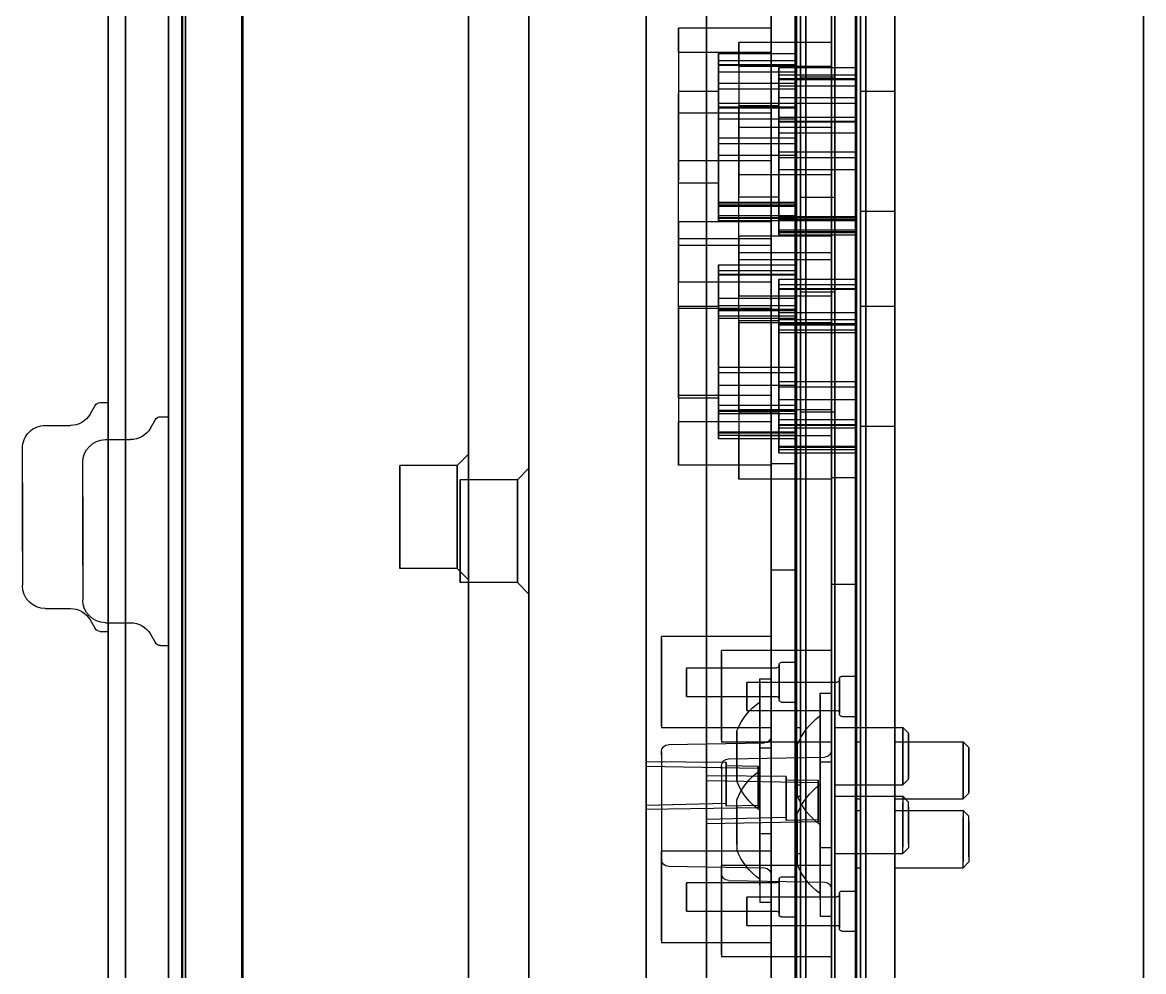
# Model space of a CAD drawing. Header units: millimetres. Extents: x -69706 to 52883, y -6882 to 68885.
# Drawn here: x 7132.7 to 7230.7, y 26182.9 to 26265.9 of the extents above; entities that cross this region are included whole.
import ezdxf

# ---------------------------------------------------------------- set-up
doc = ezdxf.new("R2010")
doc.units = ezdxf.units.MM
doc.layers.add('ac-SB', color=7, linetype='Continuous', lineweight=13)

# ---------------------------------------------------------------- blocks, each defined once
blk = doc.blocks.new('A$C15852BBE')
at = {"layer": 'ac-SB', "lineweight": -3}
for p, q in [((6002.31, 839.098), (6002.31, 1129.098)), ((6002.31, 1129.098), (6002.31, 839.098)), ((6007.577, 837.859), (6007.577, 1127.859)), ((6007.577, 1127.859), (6007.577, 837.859)), ((6027.31, 1124.098), (6027.31, 885.103)), ((6033.81, 885.103), (6033.81, 1124.098)), ((6032.31, 1123.348), (6032.31, 844.848)), ((6032.31, 844.848), (6032.31, 1123.348)), ((6032.577, 1122.859), (6032.577, 883.864)), ((6037.577, 1122.109), (6037.577, 843.609)), ((6037.577, 843.609), (6037.577, 1122.109)), ((6039.077, 883.864), (6039.077, 1122.859)), ((6032.31, 1120.237), (6032.31, 866.198)), ((6037.577, 1118.998), (6037.577, 864.959)), ((6027.31, 1111.032), (6027.31, 857.163)), ((6027.31, 857.163), (6027.31, 1111.032)), ((6033.81, 857.163), (6033.81, 1111.032)), ((6033.81, 1111.032), (6033.81, 857.163)), ((6032.577, 1109.794), (6032.577, 855.924)), ((6032.577, 855.924), (6032.577, 1109.794)), ((6039.077, 855.924), (6039.077, 1109.794)), ((6039.077, 1109.794), (6039.077, 855.924)), ((5970.31, 1101.598), (5970.31, 872.349)), ((5973.31, 1101.598), (5973.31, 872.349)), ((5973.66, 872.349), (5973.66, 1101.598)), ((5975.86, 872.349), (5975.86, 1101.598)), ((6032.31, 847.959), (6032.31, 1101.997)), ((5986.79, 1101.098), (5986.79, 867.098)), ((5986.79, 867.098), (5986.79, 1101.098)), ((6037.577, 846.72), (6037.577, 1100.759)), ((5975.577, 1100.359), (5975.577, 871.11)), ((5978.577, 1100.359), (5978.577, 871.11)), ((5978.927, 871.11), (5978.927, 1100.359)), ((5981.127, 871.11), (5981.127, 1100.359)), ((5992.057, 1099.859), (5992.057, 865.859)), ((5992.057, 865.859), (5992.057, 1099.859)), ((6002.31, 1100.404), (6002.31, 1010.561)), ((6002.31, 1010.561), (6002.31, 1100.404)), ((6027.31, 1100.404), (6027.31, 1010.561)), ((6027.31, 1010.561), (6027.31, 1100.404)), ((6007.577, 1099.165), (6007.577, 1009.322)), ((6007.577, 1009.322), (6007.577, 1099.165)), ((6032.577, 1099.165), (6032.577, 1009.322)), ((6032.577, 1009.322), (6032.577, 1099.165)), ((5970.31, 866.598), (5970.31, 1095.847)), ((5973.31, 866.598), (5973.31, 1095.847)), ((5973.66, 1095.847), (5973.66, 866.598)), ((5975.86, 1095.847), (5975.86, 866.598)), ((5975.577, 865.359), (5975.577, 1094.608)), ((5978.577, 865.359), (5978.577, 1094.608)), ((5978.927, 1094.608), (5978.927, 865.359)), ((5981.127, 1094.608), (5981.127, 865.359)), ((6027.31, 844.098), (6027.31, 1083.093)), ((6033.81, 1083.093), (6033.81, 844.098)), ((5970.31, 892.002), (5970.31, 1081.096)), ((6032.577, 842.859), (6032.577, 1081.854)), ((6039.077, 1081.854), (6039.077, 842.859)), ((5948.577, 1079.559), (5948.577, 890.892)), ((5975.577, 890.763), (5975.577, 1079.857)), ((5973.31, 1078.845), (5973.31, 893.988)), ((5973.66, 1078.098), (5973.66, 894.699)), ((5975.86, 1078.723), (5975.86, 894.104)), ((5972.842, 894.794), (5972.842, 1077.998)), ((5973.76, 894.794), (5973.76, 1077.998)), ((5978.577, 1077.606), (5978.577, 892.749)), ((5981.127, 1077.484), (5981.127, 892.865)), ((5948.577, 1076.759), (5948.577, 888.959)), ((5948.577, 888.959), (5948.577, 1076.759)), ((5970.31, 1076.194), (5970.31, 887.099)), ((5978.109, 893.555), (5978.109, 1076.759)), ((5978.927, 1076.859), (5978.927, 893.46)), ((5979.027, 893.555), (5979.027, 1076.759)), ((5948.577, 886.159), (5948.577, 1074.826)), ((5973.31, 889.351), (5973.31, 1074.207)), ((5975.577, 1074.955), (5975.577, 885.86)), ((5975.86, 889.473), (5975.86, 1074.092)), ((5986.79, 1074.092), (5986.79, 1009.677)), ((5972.842, 1073.402), (5972.842, 890.198)), ((5973.66, 890.098), (5973.66, 1073.497)), ((5973.76, 1073.402), (5973.76, 890.198)), ((5978.109, 1072.163), (5978.109, 888.959)), ((5978.577, 888.112), (5978.577, 1072.968)), ((5978.927, 888.859), (5978.927, 1072.258)), ((5979.027, 1072.163), (5979.027, 888.959)), ((5981.127, 888.234), (5981.127, 1072.853)), ((5992.057, 1072.853), (5992.057, 1008.438)), ((5986.79, 894.104), (5986.79, 1067.111)), ((5992.057, 892.865), (5992.057, 1065.872)), ((6027.31, 917.411), (6027.31, 1050.785)), ((6027.31, 1050.785), (6027.31, 917.411)), ((6027.385, 1050.603), (6027.385, 917.593)), ((6027.385, 917.593), (6027.385, 1050.603)), ((6032.577, 916.172), (6032.577, 1049.546)), ((6032.577, 1049.546), (6032.577, 916.172)), ((6032.652, 1049.364), (6032.652, 916.354)), ((6032.652, 916.354), (6032.652, 1049.364)), ((5970.31, 1011.761), (5970.31, 1029.88)), ((5970.31, 1011.761), (5970.31, 1029.88)), ((5975.577, 1010.522), (5975.577, 1028.641)), ((5975.577, 1010.522), (5975.577, 1028.641)), ((5970.31, 1027.816), (5970.31, 995.275)), ((5970.31, 1027.816), (5970.31, 995.275)), ((5975.577, 1026.577), (5975.577, 994.036)), ((5975.577, 1026.577), (5975.577, 994.036)), ((5975.86, 1021.31), (5975.86, 1013.505)), ((5975.86, 1021.31), (5985.46, 1021.31)), ((5985.46, 1013.505), (5985.46, 1021.31)), ((5975.86, 1013.31), (5975.86, 1021.114)), ((5985.46, 1021.114), (5985.46, 1013.31)), ((5973.66, 1019.26), (5973.66, 1015.455)), ((5973.66, 1019.225), (5973.66, 1019.164)), ((5981.127, 1020.071), (5981.127, 1012.266)), ((5981.127, 1020.071), (5990.727, 1020.071)), ((5981.127, 1012.071), (5981.127, 1019.875)), ((5990.727, 1012.266), (5990.727, 1020.071)), ((5990.727, 1019.875), (5990.727, 1012.071)), ((5973.66, 1015.36), (5973.66, 1019.164)), ((5974.96, 1019.06), (5973.86, 1019.06)), ((5975.16, 1018.86), (5975.16, 1015.835)), ((5975.16, 1018.844), (5975.16, 1018.784)), ((5975.16, 1015.76), (5975.16, 1018.784)), ((5975.16, 1018.76), (5975.16, 1015.93)), ((5975.16, 1018.745), (5975.16, 1018.689)), ((5975.16, 1015.86), (5975.16, 1018.689)), ((5975.166, 1015.884), (5975.166, 1018.808)), ((5975.166, 1018.793), (5975.166, 1018.735)), ((5975.166, 1018.735), (5975.166, 1015.811)), ((5983.26, 1018.56), (5975.36, 1018.56)), ((5983.26, 1018.56), (5983.26, 1016.121)), ((5983.26, 1016.06), (5983.26, 1018.498)), ((5975.86, 1005.736), (5975.86, 1017.764)), ((5976.86, 1017.764), (5975.86, 1017.764)), ((5976.86, 1005.736), (5976.86, 1017.764)), ((5978.927, 1018.021), (5978.927, 1014.216)), ((5978.927, 1017.986), (5978.927, 1017.925)), ((5978.927, 1014.121), (5978.927, 1017.925)), ((5980.227, 1017.821), (5979.127, 1017.821)), ((5980.427, 1017.621), (5980.427, 1014.596)), ((5980.427, 1017.606), (5980.427, 1017.545)), ((5980.427, 1014.521), (5980.427, 1017.545)), ((5980.427, 1017.521), (5980.427, 1014.692)), ((5980.427, 1017.507), (5980.427, 1017.45)), ((5980.427, 1014.621), (5980.427, 1017.45)), ((5980.433, 1014.645), (5980.433, 1017.569)), ((5980.433, 1017.555), (5980.433, 1017.496)), ((5980.433, 1017.496), (5980.433, 1014.572)), ((5988.527, 1017.321), (5980.627, 1017.321)), ((5988.527, 1017.321), (5988.527, 1014.882)), ((5988.527, 1014.821), (5988.527, 1017.259)), ((5975.86, 1016.291), (5975.86, 1013.478)), ((5976.86, 1016.291), (5976.86, 1004.264)), ((5981.127, 1004.497), (5981.127, 1016.525)), ((5982.127, 1016.525), (5981.127, 1016.525)), ((5982.127, 1004.497), (5982.127, 1016.525)), ((5973.66, 1015.455), (5973.66, 1015.394)), ((5974.96, 1015.56), (5973.86, 1015.56)), ((5975.16, 1015.93), (5975.16, 1015.874)), ((5975.16, 1015.835), (5975.16, 1015.775)), ((5983.26, 1016.06), (5975.36, 1016.06)), ((5975.86, 1015.381), (5975.86, 1013.619)), ((5976.86, 1015.764), (5976.86, 1007.3)), ((5975.86, 1003.618), (5975.86, 1014.396)), ((5984.871, 1014.634), (5976.45, 1014.781)), ((5976.86, 1006.264), (5976.86, 1014.727)), ((5980.227, 1014.321), (5979.127, 1014.321)), ((5980.427, 1014.692), (5980.427, 1014.635)), ((5980.427, 1014.596), (5980.427, 1014.536)), ((5988.527, 1014.821), (5980.627, 1014.821)), ((5981.127, 1015.052), (5981.127, 1012.239)), ((5982.127, 1015.052), (5982.127, 1003.025)), ((5982.127, 1014.525), (5982.127, 1006.061)), ((5963.86, 1013.014), (5964.36, 1013.514)), ((5964.36, 1013.514), (5964.36, 1009.059)), ((5970.31, 1013.514), (5964.36, 1013.514)), ((5970.31, 1013.514), (5970.31, 1009.059)), ((5973.31, 1013.514), (5973.31, 1009.059)), ((5973.66, 1013.514), (5973.31, 1013.514)), ((5973.66, 1009.059), (5973.66, 1013.514)), ((5975.86, 1013.478), (5975.86, 1013.619)), ((5975.86, 1013.351), (5975.86, 1013.478)), ((5975.86, 1013.478), (5975.86, 1013.437)), ((5975.86, 1013.437), (5975.86, 1013.395)), ((5975.86, 1013.395), (5975.86, 1013.354)), ((5975.86, 1013.354), (5975.86, 1005.897)), ((5978.927, 1014.216), (5978.927, 1014.155)), ((5981.127, 1014.142), (5981.127, 1012.38)), ((5990.138, 1013.395), (5981.717, 1013.542)), ((5982.127, 1005.025), (5982.127, 1013.488)), ((5985.46, 1014.034), (5985.46, 1013.818)), ((5985.46, 1004.639), (5985.46, 1013.929)), ((5985.46, 1004.882), (5985.46, 1013.818)), ((5963.86, 1009.45), (5963.86, 1013.014)), ((5963.86, 1012.577), (5963.86, 1009.014)), ((5964.36, 1008.514), (5964.36, 1012.968)), ((5970.31, 1008.514), (5970.31, 1012.968)), ((5973.31, 1008.514), (5973.31, 1012.968)), ((5973.66, 1012.968), (5973.66, 1008.514)), ((5975.86, 1013.31), (5985.46, 1013.31)), ((5978.86, 1009.294), (5978.86, 1013.213)), ((5978.86, 1012.733), (5978.86, 1008.815)), ((5981.127, 1002.379), (5981.127, 1013.157)), ((5981.127, 1012.239), (5981.127, 1012.38)), ((5990.727, 1012.795), (5990.727, 1012.579)), ((5990.727, 1003.4), (5990.727, 1012.69)), ((5990.727, 1003.643), (5990.727, 1012.579)), ((5969.127, 1011.775), (5969.627, 1012.275)), ((5969.127, 1008.211), (5969.127, 1011.775)), ((5969.627, 1012.275), (5969.627, 1007.82)), ((5975.577, 1012.275), (5969.627, 1012.275)), ((5969.627, 1007.275), (5969.627, 1011.729)), ((5970.31, 992.512), (5970.31, 1011.761)), ((5970.31, 992.512), (5970.31, 1011.761)), ((5975.577, 1012.275), (5975.577, 1007.82)), ((5975.577, 1007.275), (5975.577, 1011.729)), ((5975.86, 998.424), (5975.86, 1011.754)), ((5976.86, 1011.754), (5975.86, 1011.754)), ((5975.86, 1011.585), (5975.86, 998.254)), ((5976.86, 998.424), (5976.86, 1011.754)), ((5976.86, 1011.585), (5976.86, 998.254)), ((5978.577, 1012.275), (5978.577, 1007.82)), ((5978.927, 1012.275), (5978.577, 1012.275)), ((5978.577, 1007.275), (5978.577, 1011.729)), ((5978.927, 1007.82), (5978.927, 1012.275)), ((5978.927, 1011.729), (5978.927, 1007.275)), ((5981.127, 1012.112), (5981.127, 1012.239)), ((5981.127, 1012.239), (5981.127, 1012.198)), ((5981.127, 1012.198), (5981.127, 1012.156)), ((5981.127, 1012.156), (5981.127, 1012.115)), ((5981.127, 1012.115), (5981.127, 1004.659)), ((5981.127, 1012.071), (5990.727, 1012.071)), ((5984.127, 1008.056), (5984.127, 1011.974)), ((5984.127, 1011.494), (5984.127, 1007.576)), ((5969.127, 1011.338), (5969.127, 1007.775)), ((5975.577, 991.274), (5975.577, 1010.522)), ((5975.577, 991.274), (5975.577, 1010.522)), ((5981.127, 997.185), (5981.127, 1010.515)), ((5982.127, 1010.515), (5981.127, 1010.515)), ((5982.127, 997.185), (5982.127, 1010.515)), ((6002.31, 998.843), (6002.31, 1010.561)), ((6002.31, 1010.561), (6002.31, 998.843)), ((6027.31, 998.843), (6027.31, 1010.561)), ((6027.31, 1010.561), (6027.31, 998.843)), ((5976.86, 1009.754), (5976.86, 1000.373)), ((5976.86, 1000.254), (5976.86, 1009.635)), ((5977.01, 1009.512), (5986.79, 1009.677)), ((5977.01, 1009.331), (5977.01, 1009.513)), ((5977.01, 1009.513), (5977.01, 1006.059)), ((5981.127, 1010.346), (5981.127, 997.015)), ((5982.127, 1010.346), (5982.127, 997.015)), ((5986.79, 1009.677), (5986.79, 1009.28)), ((5963.86, 1009.014), (5964.36, 1008.514)), ((5970.31, 1008.514), (5964.36, 1008.514)), ((5973.66, 1008.514), (5973.31, 1008.514)), ((5977.01, 1009.331), (5979.81, 1009.378)), ((5977.01, 1005.878), (5977.01, 1009.331)), ((5979.81, 1009.378), (5979.81, 1009.102)), ((5979.81, 1005.83), (5979.81, 1009.378)), ((5986.79, 1009.28), (5979.81, 1009.102)), ((5979.81, 1009.102), (5979.81, 1005.554)), ((5982.127, 1008.515), (5982.127, 999.134)), ((5982.277, 1008.273), (5992.057, 1008.439)), ((5986.79, 1009.28), (5986.79, 1005.496)), ((5992.057, 1008.438), (5992.057, 1008.042)), ((6007.577, 997.604), (6007.577, 1009.322)), ((6007.577, 1009.322), (6007.577, 997.604)), ((6032.577, 997.604), (6032.577, 1009.322)), ((6032.577, 1009.322), (6032.577, 997.604)), ((5963.86, 1007.004), (5964.36, 1007.504)), ((5964.36, 1007.442), (5964.36, 1007.504)), ((5970.31, 1007.504), (5964.36, 1007.504)), ((5964.36, 1007.442), (5964.36, 1002.566)), ((5964.36, 1002.504), (5964.36, 1007.442)), ((5969.127, 1007.775), (5969.627, 1007.275)), ((5970.31, 1007.504), (5970.31, 1002.567)), ((5970.31, 1002.504), (5970.31, 1007.442)), ((5973.31, 1007.504), (5973.31, 1002.567)), ((5973.66, 1007.504), (5973.31, 1007.504)), ((5973.31, 1002.504), (5973.31, 1007.442)), ((5973.66, 1002.567), (5973.66, 1007.504)), ((5973.66, 1007.442), (5973.66, 1002.504)), ((5982.127, 999.015), (5982.127, 1008.396)), ((5982.277, 1008.092), (5982.277, 1008.274)), ((5982.277, 1008.274), (5982.277, 1004.82)), ((5982.277, 1008.092), (5985.077, 1008.139)), ((5982.277, 1004.639), (5982.277, 1008.092)), ((5985.077, 1008.139), (5985.077, 1007.863)), ((5985.077, 1004.591), (5985.077, 1008.139)), ((5992.057, 1008.042), (5985.077, 1007.863)), ((5985.077, 1007.863), (5985.077, 1004.315)), ((5992.057, 1008.042), (5992.057, 1004.258)), ((5963.86, 1007.004), (5963.86, 1006.954)), ((5963.86, 1003.052), (5963.86, 1006.954)), ((5963.86, 1006.954), (5963.86, 1003)), ((5975.577, 1007.275), (5969.627, 1007.275)), ((5978.927, 1007.275), (5978.577, 1007.275)), ((5978.86, 1002.86), (5978.86, 1007.203)), ((5978.86, 1007.148), (5978.86, 1002.805)), ((5969.127, 1005.765), (5969.627, 1006.265)), ((5969.127, 1005.765), (5969.127, 1005.715)), ((5969.127, 1001.813), (5969.127, 1005.715)), ((5969.127, 1005.715), (5969.127, 1001.761)), ((5969.627, 1006.203), (5969.627, 1006.265)), ((5975.577, 1006.265), (5969.627, 1006.265)), ((5969.627, 1006.203), (5969.627, 1001.327)), ((5969.627, 1001.265), (5969.627, 1006.203)), ((5975.577, 1006.265), (5975.577, 1001.328)), ((5975.577, 1001.265), (5975.577, 1006.203)), ((5975.86, 1005.903), (5975.86, 1005.812)), ((5975.86, 1005.897), (5975.86, 1005.869)), ((5975.86, 1005.869), (5975.86, 1005.84)), ((5975.86, 1005.84), (5975.86, 1005.812)), ((5975.86, 1005.812), (5975.86, 1004.264)), ((5975.86, 1005.812), (5975.86, 1003.253)), ((5986.79, 1005.893), (5977.01, 1006.059)), ((5977.01, 1006.059), (5977.01, 1005.878)), ((5979.81, 1005.83), (5977.01, 1005.877)), ((5978.577, 1006.265), (5978.577, 1001.328)), ((5978.927, 1006.265), (5978.577, 1006.265)), ((5978.577, 1001.265), (5978.577, 1006.203)), ((5978.927, 1001.328), (5978.927, 1006.265)), ((5978.927, 1006.203), (5978.927, 1001.265)), ((5979.81, 1005.554), (5979.81, 1005.83)), ((5979.81, 1005.554), (5986.79, 1005.496)), ((5984.127, 1001.622), (5984.127, 1005.964)), ((5984.127, 1005.909), (5984.127, 1001.566)), ((5986.79, 1005.893), (5986.79, 889.473)), ((5986.79, 1005.496), (5986.79, 1005.893)), ((5981.127, 1004.664), (5981.127, 1004.573)), ((5981.127, 1004.659), (5981.127, 1004.63)), ((5981.127, 1004.63), (5981.127, 1004.601)), ((5981.127, 1004.601), (5981.127, 1004.573)), ((5981.127, 1004.573), (5981.127, 1003.025)), ((5981.127, 1004.573), (5981.127, 1002.014)), ((5992.057, 1004.654), (5982.277, 1004.82)), ((5982.277, 1004.82), (5982.277, 1004.639)), ((5985.077, 1004.591), (5982.277, 1004.638)), ((5985.077, 1004.315), (5985.077, 1004.591)), ((5985.46, 1004.882), (5985.46, 1004.6)), ((5992.057, 1004.654), (5992.057, 888.234)), ((5992.057, 1004.258), (5992.057, 1004.654)), ((5976.86, 1004.264), (5975.86, 1004.264)), ((5975.86, 1003.457), (5975.86, 1003.618)), ((5984.871, 1004), (5976.45, 1003.853)), ((5985.077, 1004.315), (5992.057, 1004.258)), ((5990.727, 1003.643), (5990.727, 1003.361)), ((5963.86, 1003.004), (5964.36, 1002.504)), ((5982.127, 1003.025), (5981.127, 1003.025)), ((5990.138, 1002.761), (5981.717, 1002.614)), ((5970.31, 1002.504), (5964.36, 1002.504)), ((5969.127, 1001.765), (5969.627, 1001.265)), ((5973.66, 1002.504), (5973.31, 1002.504)), ((5975.86, 1002.536), (5975.86, 994.732)), ((5975.86, 1002.536), (5985.46, 1002.536)), ((5975.86, 994.536), (5975.86, 1002.34)), ((5981.127, 1002.218), (5981.127, 1002.379)), ((5985.46, 994.732), (5985.46, 1002.536)), ((5985.46, 1002.34), (5985.46, 994.536)), ((5975.577, 1001.265), (5969.627, 1001.265)), ((5978.927, 1001.265), (5978.577, 1001.265)), ((5981.127, 1001.297), (5981.127, 993.493)), ((5981.127, 1001.297), (5990.727, 1001.297)), ((5981.127, 993.297), (5981.127, 1001.101)), ((5990.727, 993.493), (5990.727, 1001.297)), ((5990.727, 1001.101), (5990.727, 993.297)), ((5973.66, 1000.486), (5973.66, 996.681)), ((5973.66, 1000.451), (5973.66, 1000.39)), ((5973.66, 996.586), (5973.66, 1000.39)), ((5974.96, 1000.286), (5973.86, 1000.286)), ((5975.16, 1000.086), (5975.16, 997.062)), ((5975.16, 1000.071), (5975.16, 1000.01)), ((5975.16, 996.986), (5975.16, 1000.01)), ((5975.16, 999.986), (5975.16, 997.157)), ((5975.16, 999.972), (5975.16, 999.915)), ((5975.16, 997.086), (5975.16, 999.915)), ((5975.166, 997.111), (5975.166, 1000.034)), ((5975.166, 1000.02), (5975.166, 999.961)), ((5975.166, 999.961), (5975.166, 997.037)), ((5983.26, 999.786), (5975.36, 999.786)), ((5983.26, 999.786), (5983.26, 997.347)), ((5983.26, 997.286), (5983.26, 999.725)), ((5978.927, 999.247), (5978.927, 995.442)), ((5978.927, 999.212), (5978.927, 999.152)), ((5978.927, 995.347), (5978.927, 999.152)), ((5980.227, 999.047), (5979.127, 999.047)), ((5980.427, 998.847), (5980.427, 995.823)), ((5980.427, 998.832), (5980.427, 998.771)), ((5980.427, 995.747), (5980.427, 998.771)), ((5980.427, 998.747), (5980.427, 995.918)), ((5980.427, 998.733), (5980.427, 998.676)), ((5980.427, 995.847), (5980.427, 998.676)), ((5980.433, 995.872), (5980.433, 998.795)), ((5980.433, 998.781), (5980.433, 998.722)), ((5980.433, 998.722), (5980.433, 995.798)), ((6002.31, 995.925), (6002.31, 998.843)), ((6002.31, 998.843), (6002.31, 995.925)), ((6027.31, 995.925), (6027.31, 998.843)), ((6027.31, 998.843), (6027.31, 995.925)), ((5976.86, 998.254), (5975.86, 998.254)), ((5988.527, 998.547), (5980.627, 998.547)), ((5988.527, 998.547), (5988.527, 996.108)), ((5988.527, 996.047), (5988.527, 998.486)), ((5973.66, 996.681), (5973.66, 996.621)), ((5974.96, 996.786), (5973.86, 996.786)), ((5975.16, 997.157), (5975.16, 997.1)), ((5975.16, 997.062), (5975.16, 997.001)), ((5983.26, 997.286), (5975.36, 997.286)), ((5982.127, 997.015), (5981.127, 997.015)), ((6007.577, 994.686), (6007.577, 997.604)), ((6007.577, 997.604), (6007.577, 994.686)), ((6032.577, 994.686), (6032.577, 997.604)), ((6032.577, 997.604), (6032.577, 994.686)), ((5980.427, 995.918), (5980.427, 995.861)), ((5980.427, 995.823), (5980.427, 995.762)), ((5988.527, 996.047), (5980.627, 996.047)), ((6002.31, 991.457), (6002.31, 995.925)), ((6002.31, 995.925), (6002.31, 991.457)), ((6027.31, 991.457), (6027.31, 995.925)), ((6027.31, 995.925), (6027.31, 991.457)), ((5970.31, 995.275), (5970.31, 975.683)), ((5970.31, 995.275), (5970.31, 975.683)), ((5978.927, 995.442), (5978.927, 995.382)), ((5980.227, 995.547), (5979.127, 995.547)), ((5975.577, 994.036), (5975.577, 974.444)), ((5975.577, 994.036), (5975.577, 974.444)), ((5975.86, 994.536), (5985.46, 994.536)), ((6007.577, 990.218), (6007.577, 994.686)), ((6007.577, 994.686), (6007.577, 990.218)), ((6032.577, 990.218), (6032.577, 994.686)), ((6032.577, 994.686), (6032.577, 990.218)), ((6033.81, 994.098), (6033.81, 979.098)), ((6033.81, 994.098), (6033.81, 979.098)), ((6034.522, 994.098), (6033.81, 994.098)), ((6034.522, 994.098), (6033.81, 994.098)), ((6035.388, 993.098), (6034.955, 993.848)), ((6035.388, 993.098), (6034.955, 993.848)), ((5981.127, 993.297), (5990.727, 993.297)), ((6039.077, 992.859), (6039.077, 977.859)), ((6039.077, 992.859), (6039.077, 977.859)), ((6039.789, 992.859), (6039.077, 992.859)), ((6039.789, 992.859), (6039.077, 992.859)), ((5970.31, 972.921), (5970.31, 992.512)), ((5970.31, 972.921), (5970.31, 992.512)), ((6039.31, 992.098), (6037.12, 992.098)), ((6039.31, 992.098), (6037.12, 992.098)), ((6040.655, 991.859), (6040.222, 992.609)), ((6040.655, 991.859), (6040.222, 992.609)), ((5975.577, 971.682), (5975.577, 991.274)), ((5975.577, 971.682), (5975.577, 991.274)), ((6002.31, 976.739), (6002.31, 991.457)), ((6002.31, 991.457), (6002.31, 976.739)), ((6027.31, 976.739), (6027.31, 991.457)), ((6027.31, 991.457), (6027.31, 976.739)), ((6044.577, 990.859), (6042.387, 990.859)), ((6044.577, 990.859), (6042.387, 990.859)), ((6007.577, 975.5), (6007.577, 990.218)), ((6007.577, 990.218), (6007.577, 975.5)), ((6032.577, 975.5), (6032.577, 990.218)), ((6032.577, 990.218), (6032.577, 975.5)), ((6041.31, 981.098), (6041.31, 990.098)), ((6041.31, 981.098), (6041.31, 990.098)), ((6002.31, 989.598), (6002.31, 978.598)), ((6002.31, 978.598), (6002.31, 989.598)), ((6002.31, 989.598), (6002.31, 978.598)), ((6002.31, 978.598), (6002.31, 989.598)), ((6003.31, 988.598), (6002.31, 989.598)), ((6003.31, 988.598), (6002.31, 989.598)), ((6003.31, 988.598), (6002.31, 989.598)), ((6003.31, 988.598), (6002.31, 989.598)), ((6033.81, 974.098), (6033.81, 989.098)), ((6033.81, 974.098), (6033.81, 989.098)), ((6046.577, 979.859), (6046.577, 988.859)), ((6046.577, 979.859), (6046.577, 988.859)), ((5973.66, 982.661), (5973.66, 988.748)), ((5973.66, 988.748), (5975.86, 988.748)), ((5975.86, 982.661), (5975.86, 988.748)), ((6003.31, 979.598), (6003.31, 988.598)), ((6003.31, 988.598), (6003.31, 979.598)), ((6003.31, 979.598), (6003.31, 988.598)), ((6003.31, 988.598), (6003.31, 979.598)), ((6003.31, 988.598), (6008.31, 988.598)), ((6003.31, 988.598), (6008.31, 988.598)), ((6003.31, 988.598), (6008.31, 988.598)), ((6003.31, 988.598), (6008.31, 988.598)), ((6007.577, 988.359), (6007.577, 977.359)), ((6007.577, 977.359), (6007.577, 988.359)), ((6007.577, 988.359), (6007.577, 977.359)), ((6007.577, 977.359), (6007.577, 988.359)), ((6008.577, 987.359), (6007.577, 988.359)), ((6008.577, 987.359), (6007.577, 988.359)), ((6008.577, 987.359), (6007.577, 988.359)), ((6008.577, 987.359), (6007.577, 988.359)), ((6008.31, 988.598), (6008.31, 979.598)), ((6008.31, 979.598), (6008.31, 988.598)), ((6008.31, 988.598), (6008.31, 979.598)), ((6008.31, 979.598), (6008.31, 988.598)), ((6039.077, 972.859), (6039.077, 987.859)), ((6039.077, 972.859), (6039.077, 987.859)), ((5978.927, 981.422), (5978.927, 987.509)), ((5978.927, 987.509), (5981.127, 987.509)), ((5981.127, 981.422), (5981.127, 987.509)), ((6008.577, 978.359), (6008.577, 987.359)), ((6008.577, 987.359), (6008.577, 978.359)), ((6008.577, 978.359), (6008.577, 987.359)), ((6008.577, 987.359), (6008.577, 978.359)), ((6008.577, 987.359), (6013.577, 987.359)), ((6008.577, 987.359), (6013.577, 987.359)), ((6008.577, 987.359), (6013.577, 987.359)), ((6008.577, 987.359), (6013.577, 987.359)), ((6013.577, 987.359), (6013.577, 978.359)), ((6013.577, 978.359), (6013.577, 987.359)), ((6013.577, 987.359), (6013.577, 978.359)), ((6013.577, 978.359), (6013.577, 987.359)), ((6041.31, 987.098), (6041.31, 978.098)), ((6041.31, 987.098), (6041.31, 978.098)), ((5973.66, 985.535), (5973.66, 979.448)), ((5975.86, 985.535), (5975.86, 979.448)), ((6046.577, 985.859), (6046.577, 976.859)), ((6046.577, 985.859), (6046.577, 976.859)), ((5978.927, 984.296), (5978.927, 978.209)), ((5981.127, 984.296), (5981.127, 978.209)), ((5973.66, 979.448), (5975.86, 979.448)), ((5975.86, 979.566), (5983.96, 979.566)), ((5975.86, 979.566), (5975.86, 973.456)), ((5975.86, 975.778), (5975.86, 979.566)), ((5983.96, 979.566), (5983.96, 975.778)), ((5983.96, 973.456), (5983.96, 979.566)), ((6003.31, 979.598), (6002.31, 978.598)), ((6003.31, 979.598), (6002.31, 978.598)), ((6003.31, 979.598), (6002.31, 978.598)), ((6003.31, 979.598), (6002.31, 978.598)), ((6003.31, 979.598), (6008.31, 979.598)), ((6003.31, 979.598), (6008.31, 979.598)), ((6003.31, 979.598), (6008.31, 979.598)), ((6003.31, 979.598), (6008.31, 979.598)), ((5978.927, 978.209), (5981.127, 978.209)), ((5981.127, 978.327), (5989.227, 978.327)), ((5981.127, 978.327), (5981.127, 972.217)), ((5981.127, 974.539), (5981.127, 978.327)), ((5989.227, 978.327), (5989.227, 974.539)), ((5989.227, 972.217), (5989.227, 978.327)), ((6008.577, 978.359), (6007.577, 977.359)), ((6008.577, 978.359), (6007.577, 977.359)), ((6008.577, 978.359), (6007.577, 977.359)), ((6008.577, 978.359), (6007.577, 977.359)), ((6008.577, 978.359), (6013.577, 978.359)), ((6008.577, 978.359), (6013.577, 978.359)), ((6008.577, 978.359), (6013.577, 978.359)), ((6008.577, 978.359), (6013.577, 978.359)), ((5973.66, 977.277), (5980.46, 977.277)), ((5973.66, 977.277), (5973.66, 976.957)), ((5973.66, 977.254), (5973.66, 972.58)), ((5980.46, 977.254), (5980.46, 972.58)), ((5980.46, 976.992), (5980.46, 977.254)), ((5973.66, 976.66), (5973.66, 976.992)), ((5980.46, 976.957), (5973.66, 976.957)), ((5973.66, 976.771), (5980.46, 976.771)), ((5973.66, 975.061), (5973.66, 976.771)), ((5973.66, 976.771), (5973.66, 976.662)), ((5980.46, 976.66), (5973.66, 976.66)), ((5980.46, 976.66), (5980.46, 976.992)), ((5980.46, 976.771), (5980.46, 976.662)), ((5980.46, 975.061), (5980.46, 976.771)), ((6002.31, 972.271), (6002.31, 976.739)), ((6002.31, 976.739), (6002.31, 972.271)), ((6027.31, 972.271), (6027.31, 976.739)), ((6027.31, 976.739), (6027.31, 972.271)), ((6039.31, 976.098), (6037.12, 976.098)), ((6039.31, 976.098), (6037.12, 976.098)), ((5970.31, 975.683), (5970.31, 956.435)), ((5970.31, 956.435), (5970.31, 975.683)), ((5975.86, 975.778), (5983.96, 975.778)), ((5975.86, 965.88), (5975.86, 975.778)), ((5978.927, 976.038), (5985.727, 976.038)), ((5978.927, 976.038), (5978.927, 975.718)), ((5978.927, 976.015), (5978.927, 971.341)), ((5978.927, 975.421), (5978.927, 975.753)), ((5985.727, 975.718), (5978.927, 975.718)), ((5978.927, 975.532), (5985.727, 975.532)), ((5978.927, 973.822), (5978.927, 975.532)), ((5978.927, 975.532), (5978.927, 975.424)), ((5985.727, 975.421), (5978.927, 975.421)), ((5983.96, 965.88), (5983.96, 975.778)), ((5985.727, 976.015), (5985.727, 971.341)), ((5985.727, 975.753), (5985.727, 976.015)), ((5985.727, 975.421), (5985.727, 975.753)), ((5985.727, 975.532), (5985.727, 975.424)), ((5985.727, 973.822), (5985.727, 975.532)), ((6007.577, 971.032), (6007.577, 975.5)), ((6007.577, 975.5), (6007.577, 971.032)), ((6032.577, 971.032), (6032.577, 975.5)), ((6032.577, 975.5), (6032.577, 971.032)), ((5970.31, 974.915), (5970.31, 968.042)), ((5973.31, 974.915), (5970.31, 974.915)), ((5973.31, 974.915), (5973.31, 968.042)), ((5980.46, 975.061), (5973.66, 975.061)), ((5973.66, 974.764), (5973.66, 975.061)), ((5973.66, 974.875), (5980.46, 974.875)), ((5973.66, 974.875), (5973.66, 974.365)), ((5973.66, 974.875), (5973.66, 974.766)), ((5980.46, 974.764), (5973.66, 974.764)), ((5973.66, 974.365), (5980.46, 974.365)), ((5973.66, 966.756), (5973.66, 974.365)), ((5975.577, 974.444), (5975.577, 955.196)), ((5975.577, 955.196), (5975.577, 974.444)), ((5980.46, 974.764), (5980.46, 975.061)), ((5980.46, 974.365), (5980.46, 974.875)), ((5980.46, 974.875), (5980.46, 974.766)), ((5980.46, 966.756), (5980.46, 974.365)), ((5981.127, 974.539), (5989.227, 974.539)), ((5981.127, 964.641), (5981.127, 974.539)), ((5989.227, 964.641), (5989.227, 974.539)), ((6035.388, 975.098), (6034.955, 974.348)), ((6035.388, 975.098), (6034.955, 974.348)), ((6044.577, 974.859), (6042.387, 974.859)), ((6044.577, 974.859), (6042.387, 974.859)), ((5975.577, 973.676), (5975.577, 966.803)), ((5978.577, 973.676), (5975.577, 973.676)), ((5983.96, 973.456), (5975.86, 973.456)), ((5975.86, 973.456), (5975.86, 963.558)), ((5978.577, 973.676), (5978.577, 966.803)), ((5985.727, 973.822), (5978.927, 973.822)), ((5978.927, 973.525), (5978.927, 973.822)), ((5978.927, 973.636), (5985.727, 973.636)), ((5978.927, 973.636), (5978.927, 973.126)), ((5978.927, 973.636), (5978.927, 973.527)), ((5985.727, 973.525), (5978.927, 973.525)), ((5980.46, 965.864), (5980.46, 973.668)), ((5983.96, 973.668), (5980.46, 973.668)), ((5980.46, 973.472), (5980.46, 965.668)), ((5983.96, 973.668), (5983.96, 965.864)), ((5983.96, 965.668), (5983.96, 973.472)), ((5983.96, 973.456), (5983.96, 963.558)), ((5985.727, 973.525), (5985.727, 973.822)), ((5985.727, 973.126), (5985.727, 973.636)), ((5985.727, 973.636), (5985.727, 973.527)), ((6034.522, 974.098), (6033.81, 974.098)), ((6034.522, 974.098), (6033.81, 974.098)), ((6040.655, 973.859), (6040.222, 973.109)), ((6040.655, 973.859), (6040.222, 973.109)), ((5970.31, 940.379), (5970.31, 972.921)), ((5970.31, 972.921), (5970.31, 940.379)), ((5980.46, 972.58), (5973.66, 972.58)), ((5973.66, 972.58), (5973.66, 971.495)), ((5978.927, 973.126), (5985.727, 973.126)), ((5978.927, 965.517), (5978.927, 973.126)), ((5980.46, 972.58), (5980.46, 971.495)), ((5989.227, 972.217), (5981.127, 972.217)), ((5981.127, 972.217), (5981.127, 962.319)), ((5985.727, 965.517), (5985.727, 973.126)), ((5985.727, 964.625), (5985.727, 972.429)), ((5989.227, 972.429), (5985.727, 972.429)), ((5985.727, 972.233), (5985.727, 964.429)), ((5989.227, 972.429), (5989.227, 964.625)), ((5989.227, 964.429), (5989.227, 972.233)), ((5989.227, 972.217), (5989.227, 962.319)), ((6002.31, 969.353), (6002.31, 972.271)), ((6002.31, 972.271), (6002.31, 969.353)), ((6027.31, 969.353), (6027.31, 972.271)), ((6027.31, 972.271), (6027.31, 969.353)), ((6039.789, 972.859), (6039.077, 972.859)), ((6039.789, 972.859), (6039.077, 972.859)), ((5970.31, 964.415), (5970.31, 971.287)), ((5973.31, 964.415), (5973.31, 971.287)), ((5973.66, 971.495), (5980.46, 971.495)), ((5973.66, 971.495), (5973.66, 971.01)), ((5975.577, 939.14), (5975.577, 971.682)), ((5975.577, 971.682), (5975.577, 939.14)), ((5985.727, 971.341), (5978.927, 971.341)), ((5978.927, 971.341), (5978.927, 970.256)), ((5980.46, 971.495), (5980.46, 971.01)), ((5985.727, 971.341), (5985.727, 970.256)), ((5980.46, 971.01), (5973.66, 971.01)), ((5973.66, 971.01), (5973.66, 966.54)), ((5978.927, 970.256), (5985.727, 970.256)), ((5978.927, 970.256), (5978.927, 969.771)), ((5980.46, 971.01), (5980.46, 966.54)), ((5985.727, 970.256), (5985.727, 969.771)), ((6007.577, 968.114), (6007.577, 971.032)), ((6007.577, 971.032), (6007.577, 968.114)), ((6032.577, 968.114), (6032.577, 971.032)), ((6032.577, 971.032), (6032.577, 968.114)), ((5975.577, 963.176), (5975.577, 970.048)), ((5978.577, 963.176), (5978.577, 970.048)), ((5985.727, 969.771), (5978.927, 969.771)), ((5978.927, 969.771), (5978.927, 965.302)), ((5985.727, 969.771), (5985.727, 965.302)), ((6002.31, 957.634), (6002.31, 969.353)), ((6002.31, 969.353), (6002.31, 957.634)), ((6027.31, 957.634), (6027.31, 969.353)), ((6027.31, 969.353), (6027.31, 957.634)), ((6007.577, 956.395), (6007.577, 968.114)), ((6007.577, 968.114), (6007.577, 956.395)), ((6032.577, 956.395), (6032.577, 968.114)), ((6032.577, 968.114), (6032.577, 956.395)), ((5973.66, 966.756), (5980.46, 966.756)), ((5973.66, 965.933), (5973.66, 966.756)), ((5973.66, 966.54), (5980.46, 966.54)), ((5973.66, 966.54), (5973.66, 966.055)), ((5980.46, 965.933), (5980.46, 966.756)), ((5980.46, 966.54), (5980.46, 966.055)), ((5980.46, 966.055), (5973.66, 966.055)), ((5973.66, 966.055), (5973.66, 964.97)), ((5973.66, 965.994), (5973.66, 965.933)), ((5980.46, 965.994), (5973.66, 965.994)), ((5973.66, 965.634), (5973.66, 965.992)), ((5980.46, 965.933), (5973.66, 965.933)), ((5973.66, 965.634), (5980.46, 965.634)), ((5973.66, 962.875), (5973.66, 965.634)), ((5975.86, 965.88), (5983.96, 965.88)), ((5975.86, 959.77), (5975.86, 965.88)), ((5978.927, 965.517), (5985.727, 965.517)), ((5978.927, 964.694), (5978.927, 965.517)), ((5978.927, 965.302), (5985.727, 965.302)), ((5978.927, 965.302), (5978.927, 964.816)), ((5980.46, 966.055), (5980.46, 964.97)), ((5980.46, 965.994), (5980.46, 965.933)), ((5980.46, 965.634), (5980.46, 965.992)), ((5983.96, 965.668), (5980.46, 965.668)), ((5980.46, 962.875), (5980.46, 965.634)), ((5983.96, 965.88), (5983.96, 959.77)), ((5985.727, 964.694), (5985.727, 965.517)), ((5985.727, 965.302), (5985.727, 964.816)), ((5973.31, 964.415), (5970.31, 964.415)), ((5980.46, 964.97), (5973.66, 964.97)), ((5973.66, 964.97), (5973.66, 962.058)), ((5985.727, 964.816), (5978.927, 964.816)), ((5978.927, 964.816), (5978.927, 963.732)), ((5978.927, 964.755), (5978.927, 964.694)), ((5985.727, 964.755), (5978.927, 964.755)), ((5978.927, 964.395), (5978.927, 964.753)), ((5985.727, 964.694), (5978.927, 964.694)), ((5978.927, 964.395), (5985.727, 964.395)), ((5978.927, 961.636), (5978.927, 964.395)), ((5980.46, 964.97), (5980.46, 962.058)), ((5981.127, 964.641), (5989.227, 964.641)), ((5981.127, 958.531), (5981.127, 964.641)), ((5985.727, 964.816), (5985.727, 963.732)), ((5985.727, 964.755), (5985.727, 964.694)), ((5985.727, 964.395), (5985.727, 964.753)), ((5989.227, 964.429), (5985.727, 964.429)), ((5985.727, 961.636), (5985.727, 964.395)), ((5989.227, 964.641), (5989.227, 958.531)), ((5975.86, 963.558), (5983.96, 963.558)), ((5975.86, 963.558), (5975.86, 959.77)), ((5985.727, 963.732), (5978.927, 963.732)), ((5978.927, 963.732), (5978.927, 960.82)), ((5983.96, 959.77), (5983.96, 963.558)), ((5985.727, 963.732), (5985.727, 960.82)), ((5973.66, 962.935), (5973.66, 962.875)), ((5980.46, 962.935), (5973.66, 962.935)), ((5973.66, 962.575), (5973.66, 962.933)), ((5980.46, 962.875), (5973.66, 962.875)), ((5973.66, 962.575), (5980.46, 962.575)), ((5973.66, 962.058), (5973.66, 962.575)), ((5978.577, 963.176), (5975.577, 963.176)), ((5980.46, 962.935), (5980.46, 962.875)), ((5980.46, 962.575), (5980.46, 962.933)), ((5980.46, 962.058), (5980.46, 962.575)), ((5980.46, 962.058), (5973.66, 962.058)), ((5978.927, 961.696), (5978.927, 961.636)), ((5985.727, 961.696), (5978.927, 961.696)), ((5978.927, 961.336), (5978.927, 961.694)), ((5985.727, 961.636), (5978.927, 961.636)), ((5981.127, 962.319), (5989.227, 962.319)), ((5981.127, 962.319), (5981.127, 958.531)), ((5985.727, 961.696), (5985.727, 961.636)), ((5985.727, 961.336), (5985.727, 961.694)), ((5989.227, 958.531), (5989.227, 962.319)), ((5978.927, 961.336), (5985.727, 961.336)), ((5978.927, 960.82), (5978.927, 961.336)), ((5985.727, 960.82), (5978.927, 960.82)), ((5985.727, 960.82), (5985.727, 961.336)), ((5975.86, 960.378), (5975.86, 958.301)), ((5975.86, 952.955), (5975.86, 960.378)), ((5975.86, 960.378), (5983.96, 960.378)), ((5975.86, 959.77), (5983.96, 959.77)), ((5983.96, 958.301), (5983.96, 960.378)), ((5983.96, 960.378), (5983.96, 952.955)), ((5981.127, 959.139), (5981.127, 957.062)), ((5981.127, 951.716), (5981.127, 959.139)), ((5981.127, 959.139), (5989.227, 959.139)), ((5981.127, 958.531), (5989.227, 958.531)), ((5989.227, 957.062), (5989.227, 959.139)), ((5989.227, 959.139), (5989.227, 951.716)), ((5973.66, 952.475), (5973.66, 958.181)), ((5973.66, 958.181), (5973.66, 958.006)), ((5980.46, 958.181), (5973.66, 958.181)), ((5973.66, 958.006), (5973.66, 957.754)), ((5973.66, 958.006), (5980.46, 958.006)), ((5973.66, 957.766), (5973.66, 957.904)), ((5973.66, 957.904), (5973.66, 956.966)), ((5980.46, 957.904), (5973.66, 957.904)), ((5980.46, 957.754), (5973.66, 957.754)), ((5975.86, 948.802), (5975.86, 958.301)), ((5975.86, 958.301), (5983.96, 958.301)), ((5980.46, 952.475), (5980.46, 958.181)), ((5980.46, 958.181), (5980.46, 958.006)), ((5980.46, 958.006), (5980.46, 957.754)), ((5980.46, 957.766), (5980.46, 957.904)), ((5980.46, 957.904), (5980.46, 956.966)), ((5983.96, 958.301), (5983.96, 948.802)), ((6002.31, 867.792), (6002.31, 957.634)), ((6002.31, 957.634), (6002.31, 867.792)), ((6027.31, 957.634), (6027.31, 867.792)), ((6027.31, 867.792), (6027.31, 957.634)), ((5973.66, 956.966), (5973.66, 956.714)), ((5973.66, 956.966), (5980.46, 956.966)), ((5973.66, 956.727), (5973.66, 956.864)), ((5973.66, 956.864), (5973.66, 956.585)), ((5980.46, 956.864), (5973.66, 956.864)), ((5980.46, 956.714), (5973.66, 956.714)), ((5973.66, 949.282), (5973.66, 956.585)), ((5980.46, 956.585), (5973.66, 956.585)), ((5978.927, 951.236), (5978.927, 956.943)), ((5978.927, 956.943), (5978.927, 956.767)), ((5985.727, 956.943), (5978.927, 956.943)), ((5978.927, 956.767), (5978.927, 956.515)), ((5978.927, 956.767), (5985.727, 956.767)), ((5978.927, 956.527), (5978.927, 956.665)), ((5978.927, 956.665), (5978.927, 955.727)), ((5985.727, 956.665), (5978.927, 956.665)), ((5985.727, 956.515), (5978.927, 956.515)), ((5980.46, 956.966), (5980.46, 956.714)), ((5980.46, 956.727), (5980.46, 956.864)), ((5980.46, 956.864), (5980.46, 956.585)), ((5980.46, 956.585), (5980.46, 949.282)), ((5981.127, 947.563), (5981.127, 957.062)), ((5981.127, 957.062), (5989.227, 957.062)), ((5985.727, 951.236), (5985.727, 956.943)), ((5985.727, 956.943), (5985.727, 956.767)), ((5985.727, 956.767), (5985.727, 956.515)), ((5985.727, 956.527), (5985.727, 956.665)), ((5985.727, 956.665), (5985.727, 955.727)), ((5989.227, 957.062), (5989.227, 947.563)), ((5970.31, 956.435), (5970.31, 938.315)), ((5970.31, 938.315), (5970.31, 956.435)), ((5970.31, 956.129), (5970.31, 949.256)), ((5973.31, 956.129), (5970.31, 956.129)), ((5973.31, 956.129), (5973.31, 949.256)), ((5978.927, 955.727), (5978.927, 955.475)), ((5978.927, 955.727), (5985.727, 955.727)), ((5978.927, 955.488), (5978.927, 955.626)), ((5978.927, 955.626), (5978.927, 955.346)), ((5985.727, 955.626), (5978.927, 955.626)), ((5985.727, 955.727), (5985.727, 955.475)), ((5985.727, 955.488), (5985.727, 955.626)), ((5985.727, 955.626), (5985.727, 955.346)), ((6007.577, 866.553), (6007.577, 956.395)), ((6007.577, 956.395), (6007.577, 866.553)), ((6032.577, 956.395), (6032.577, 866.553)), ((6032.577, 866.553), (6032.577, 956.395)), ((5975.577, 955.196), (5975.577, 937.076)), ((5975.577, 937.076), (5975.577, 955.196)), ((5975.577, 954.89), (5975.577, 948.017)), ((5978.577, 954.89), (5975.577, 954.89)), ((5978.577, 954.89), (5978.577, 948.017)), ((5985.727, 955.475), (5978.927, 955.475)), ((5978.927, 948.043), (5978.927, 955.346)), ((5985.727, 955.346), (5978.927, 955.346)), ((5980.46, 947.074), (5980.46, 954.879)), ((5983.96, 954.879), (5980.46, 954.879)), ((5980.46, 954.683), (5980.46, 946.879)), ((5983.96, 954.879), (5983.96, 947.074)), ((5983.96, 946.879), (5983.96, 954.683)), ((5985.727, 955.346), (5985.727, 948.043)), ((5985.727, 945.835), (5985.727, 953.64)), ((5989.227, 953.64), (5985.727, 953.64)), ((5989.227, 953.64), (5989.227, 945.835)), ((5975.86, 952.955), (5975.86, 943.456)), ((5975.86, 952.955), (5983.96, 952.955)), ((5983.96, 943.456), (5983.96, 952.955)), ((5985.727, 953.444), (5985.727, 945.64)), ((5989.227, 945.64), (5989.227, 953.444)), ((5970.31, 945.629), (5970.31, 952.501)), ((5973.31, 945.629), (5973.31, 952.501)), ((5973.66, 952.475), (5973.66, 951.434)), ((5980.46, 952.475), (5973.66, 952.475)), ((5980.46, 951.434), (5980.46, 952.475)), ((5981.127, 951.716), (5981.127, 942.217)), ((5981.127, 951.716), (5989.227, 951.716)), ((5989.227, 942.217), (5989.227, 951.716)), ((5973.66, 950.968), (5973.66, 951.436)), ((5980.46, 951.436), (5973.66, 951.436)), ((5980.46, 951.434), (5973.66, 951.434)), ((5973.66, 950.968), (5980.46, 950.968)), ((5973.66, 950.968), (5973.66, 946.679)), ((5975.577, 944.39), (5975.577, 951.262)), ((5978.577, 944.39), (5978.577, 951.262)), ((5978.927, 951.236), (5978.927, 950.195)), ((5985.727, 951.236), (5978.927, 951.236)), ((5980.46, 950.968), (5980.46, 951.436)), ((5980.46, 946.679), (5980.46, 950.968)), ((5985.727, 950.195), (5985.727, 951.236)), ((5978.927, 949.729), (5978.927, 950.197)), ((5985.727, 950.197), (5978.927, 950.197)), ((5985.727, 950.195), (5978.927, 950.195)), ((5978.927, 949.729), (5985.727, 949.729)), ((5978.927, 949.729), (5978.927, 945.44)), ((5985.727, 949.729), (5985.727, 950.197)), ((5985.727, 945.44), (5985.727, 949.729)), ((5973.66, 949.282), (5973.66, 948.283)), ((5980.46, 949.282), (5973.66, 949.282)), ((5975.86, 948.802), (5975.86, 941.379)), ((5975.86, 948.802), (5983.96, 948.802)), ((5980.46, 949.282), (5980.46, 948.283)), ((5983.96, 941.379), (5983.96, 948.802)), ((5973.66, 948.283), (5973.66, 948.317)), ((5980.46, 948.317), (5973.66, 948.317)), ((5973.66, 948.305), (5973.66, 947.919)), ((5973.66, 948.283), (5980.46, 948.283)), ((5973.66, 947.919), (5973.66, 944.567)), ((5980.46, 947.919), (5973.66, 947.919)), ((5978.927, 948.043), (5978.927, 947.044)), ((5985.727, 948.043), (5978.927, 948.043)), ((5980.46, 948.283), (5980.46, 948.317)), ((5980.46, 948.305), (5980.46, 947.919)), ((5980.46, 947.919), (5980.46, 944.567)), ((5985.727, 948.043), (5985.727, 947.044)), ((5973.66, 946.213), (5973.66, 946.68)), ((5980.46, 946.68), (5973.66, 946.68)), ((5978.927, 947.044), (5978.927, 947.078)), ((5985.727, 947.078), (5978.927, 947.078)), ((5978.927, 947.066), (5978.927, 946.68)), ((5978.927, 947.044), (5985.727, 947.044)), ((5983.96, 946.879), (5980.46, 946.879)), ((5980.46, 946.213), (5980.46, 946.68)), ((5981.127, 947.563), (5981.127, 940.14)), ((5981.127, 947.563), (5989.227, 947.563)), ((5985.727, 947.044), (5985.727, 947.078)), ((5985.727, 947.066), (5985.727, 946.68)), ((5989.227, 940.14), (5989.227, 947.563)), ((5980.46, 946.679), (5973.66, 946.679)), ((5973.66, 946.213), (5980.46, 946.213)), ((5973.66, 946.213), (5973.66, 945.172)), ((5978.927, 946.68), (5978.927, 943.328)), ((5985.727, 946.68), (5978.927, 946.68)), ((5980.46, 945.172), (5980.46, 946.213)), ((5985.727, 946.68), (5985.727, 943.328)), ((5973.31, 945.629), (5970.31, 945.629)), ((5973.66, 943.576), (5973.66, 945.172)), ((5980.46, 945.172), (5973.66, 945.172)), ((5978.927, 944.974), (5978.927, 945.442)), ((5985.727, 945.442), (5978.927, 945.442)), ((5985.727, 945.44), (5978.927, 945.44)), ((5978.927, 944.974), (5985.727, 944.974)), ((5978.927, 944.974), (5978.927, 943.933)), ((5980.46, 943.576), (5980.46, 945.172)), ((5989.227, 945.64), (5985.727, 945.64)), ((5985.727, 944.974), (5985.727, 945.442)), ((5985.727, 943.933), (5985.727, 944.974)), ((5973.66, 944.567), (5973.66, 944.602)), ((5980.46, 944.602), (5973.66, 944.602)), ((5973.66, 944.589), (5973.66, 944.203)), ((5973.66, 944.567), (5980.46, 944.567)), ((5973.66, 944.203), (5973.66, 943.576)), ((5980.46, 944.203), (5973.66, 944.203)), ((5978.577, 944.39), (5975.577, 944.39)), ((5978.927, 942.337), (5978.927, 943.933)), ((5985.727, 943.933), (5978.927, 943.933)), ((5980.46, 944.567), (5980.46, 944.602)), ((5980.46, 944.589), (5980.46, 944.203)), ((5980.46, 944.203), (5980.46, 943.576)), ((5985.727, 942.337), (5985.727, 943.933)), ((5980.46, 943.576), (5973.66, 943.576)), ((5975.86, 941.379), (5975.86, 943.456)), ((5983.96, 943.456), (5975.86, 943.456)), ((5978.927, 943.328), (5978.927, 943.363)), ((5985.727, 943.363), (5978.927, 943.363)), ((5978.927, 943.351), (5978.927, 942.964)), ((5978.927, 943.328), (5985.727, 943.328)), ((5978.927, 942.964), (5978.927, 942.337)), ((5985.727, 942.964), (5978.927, 942.964)), ((5983.96, 943.456), (5983.96, 941.379)), ((5985.727, 943.328), (5985.727, 943.363)), ((5985.727, 943.351), (5985.727, 942.964)), ((5985.727, 942.964), (5985.727, 942.337)), ((5985.727, 942.337), (5978.927, 942.337)), ((5981.127, 940.14), (5981.127, 942.217)), ((5989.227, 942.217), (5981.127, 942.217)), ((5989.227, 942.217), (5989.227, 940.14)), ((5975.86, 941.379), (5983.96, 941.379)), ((5970.31, 923.87), (5970.31, 940.379)), ((5970.31, 940.379), (5970.31, 923.87)), ((5981.127, 940.14), (5989.227, 940.14))]:
    blk.add_line(p, q, dxfattribs=at)
at = {"layer": 'ac-SB', "lineweight": -3, "extrusion": (0, 0, -1)}
for centre, major_axis, start_param, end_param in [((5973.86, 1019.26), (0.141, 0.141), 2.356194, 3.926991), ((5974.96, 1018.86), (-0.141, 0.141), 0.785398, 2.601173), ((5975.36, 1018.76), (-0.141, 0.141), 3.926991, 5.742766), ((5979.127, 1018.021), (0.141, 0.141), 2.356194, 3.926991), ((5980.227, 1017.621), (-0.141, 0.141), 0.785398, 2.601173), ((5980.627, 1017.521), (-0.141, 0.141), 3.926991, 5.742766), ((5973.86, 1015.36), (-0.141, 0.141), 5.497787, 7.068583), ((5974.96, 1015.76), (-0.141, 0.141), 2.111216, 3.926991), ((5975.36, 1015.86), (0.141, 0.141), 3.682012, 5.497787), ((5976.46, 1015.381), (-0.424, 0.424), 3.944444, 5.497787), ((5973.429, 1011.014), (4.144, 4.144), -0.159744, 0.400734), ((5979.127, 1014.121), (-0.141, 0.141), 5.497787, 7.068583), ((5980.227, 1014.521), (-0.141, 0.141), 2.111216, 3.926991), ((5980.627, 1014.621), (0.141, 0.141), 3.682012, 5.497787), ((5978.696, 1009.775), (4.144, 4.144), -0.159744, 0.400734), ((5984.86, 1014.034), (0.424, 0.424), -0.767945, 0.785398), ((5981.727, 1014.142), (0.424, 0.424), 2.373648, 3.926991), ((5990.127, 1012.795), (0.424, 0.424), -0.767945, 0.785398), ((5973.429, 1005.004), (-4.144, 4.144), 1.411052, 1.97153), ((5973.429, 1011.014), (4.144, 4.144), 1.170062, 1.73054), ((5978.696, 1003.765), (-4.144, 4.144), 1.411052, 1.97153), ((5978.696, 1009.775), (4.144, 4.144), 1.170062, 1.73054), ((5984.86, 1004.6), (0.424, 0.424), 0.785398, 2.338741), ((5976.46, 1003.253), (0.424, 0.424), 3.926991, 5.480334), ((5973.429, 1005.004), (4.144, 4.144), 1.17006, 1.73054), ((5981.727, 1002.014), (-0.424, 0.424), 5.497787, 7.05113), ((5990.127, 1003.361), (0.424, 0.424), 0.785398, 2.338741), ((5978.696, 1003.765), (-4.144, 4.144), 2.740857, 3.301337), ((5973.86, 1000.486), (0.141, 0.141), 2.356194, 3.926991), ((5974.96, 1000.086), (-0.141, 0.141), 0.785398, 2.601173), ((5975.36, 999.986), (-0.141, 0.141), 3.926991, 5.742766), ((5979.127, 999.247), (0.141, 0.141), 2.356194, 3.926991), ((5980.227, 998.847), (-0.141, 0.141), 0.785398, 2.601173), ((5980.627, 998.747), (-0.141, 0.141), 3.926991, 5.742766), ((5973.86, 996.586), (-0.141, 0.141), 5.497787, 7.068583), ((5974.96, 996.986), (-0.141, 0.141), 2.111216, 3.926991), ((5975.36, 997.086), (0.141, 0.141), 3.682012, 5.497787), ((5980.227, 995.747), (-0.141, 0.141), 2.111216, 3.926991), ((5980.627, 995.847), (0.141, 0.141), 3.682012, 5.497787), ((5979.127, 995.347), (-0.141, 0.141), 5.497787, 7.068583), ((6034.522, 993.598), (-0.354, 0.354), 0.785398, 1.832596), ((6034.522, 993.598), (-0.354, 0.354), 0.785398, 1.832596), ((6037.12, 994.098), (1.414, 1.414), 2.356194, 3.403392), ((6037.12, 994.098), (1.414, 1.414), 2.356194, 3.403392), ((6039.789, 992.359), (-0.354, 0.354), 0.785398, 1.832596), ((6039.789, 992.359), (-0.354, 0.354), 0.785398, 1.832596), ((6039.31, 990.098), (1.414, 1.414), -0.785398, 0.785398), ((6039.31, 990.098), (1.414, 1.414), -0.785398, 0.785398), ((6042.387, 992.859), (-1.414, 1.414), 3.926991, 4.974188), ((6042.387, 992.859), (-1.414, 1.414), 3.926991, 4.974188), ((6044.577, 988.859), (1.414, 1.414), -0.785398, 0.785398), ((6044.577, 988.859), (1.414, 1.414), -0.785398, 0.785398), ((6039.31, 978.098), (1.414, 1.414), 0.785398, 2.356194), ((6039.31, 978.098), (1.414, 1.414), 0.785398, 2.356194), ((6037.12, 974.098), (-1.414, 1.414), 6.021386, 7.068583), ((6037.12, 974.098), (-1.414, 1.414), 6.021386, 7.068583), ((6044.577, 976.859), (-1.414, 1.414), 2.356194, 3.926991), ((6044.577, 976.859), (-1.414, 1.414), 2.356194, 3.926991), ((6034.522, 974.598), (0.354, 0.354), 1.308997, 2.356194), ((6034.522, 974.598), (0.354, 0.354), 1.308997, 2.356194), ((6042.387, 972.859), (1.414, 1.414), 4.45059, 5.497787), ((6042.387, 972.859), (1.414, 1.414), 4.45059, 5.497787), ((6039.789, 973.359), (0.354, 0.354), 1.308997, 2.356194), ((6039.789, 973.359), (0.354, 0.354), 1.308997, 2.356194)]:
    blk.add_ellipse(centre, major_axis=major_axis, ratio=1, start_param=start_param, end_param=end_param, dxfattribs=at)

msp = doc.modelspace()

# ---------------------------------------------------------------- block references
at = {"layer": 'ac-SB', "rotation": 180}
msp.add_blockref('A$C15852BBE', (13179.315, 27205.514), dxfattribs=at)

doc.saveas('drawing.dxf')
